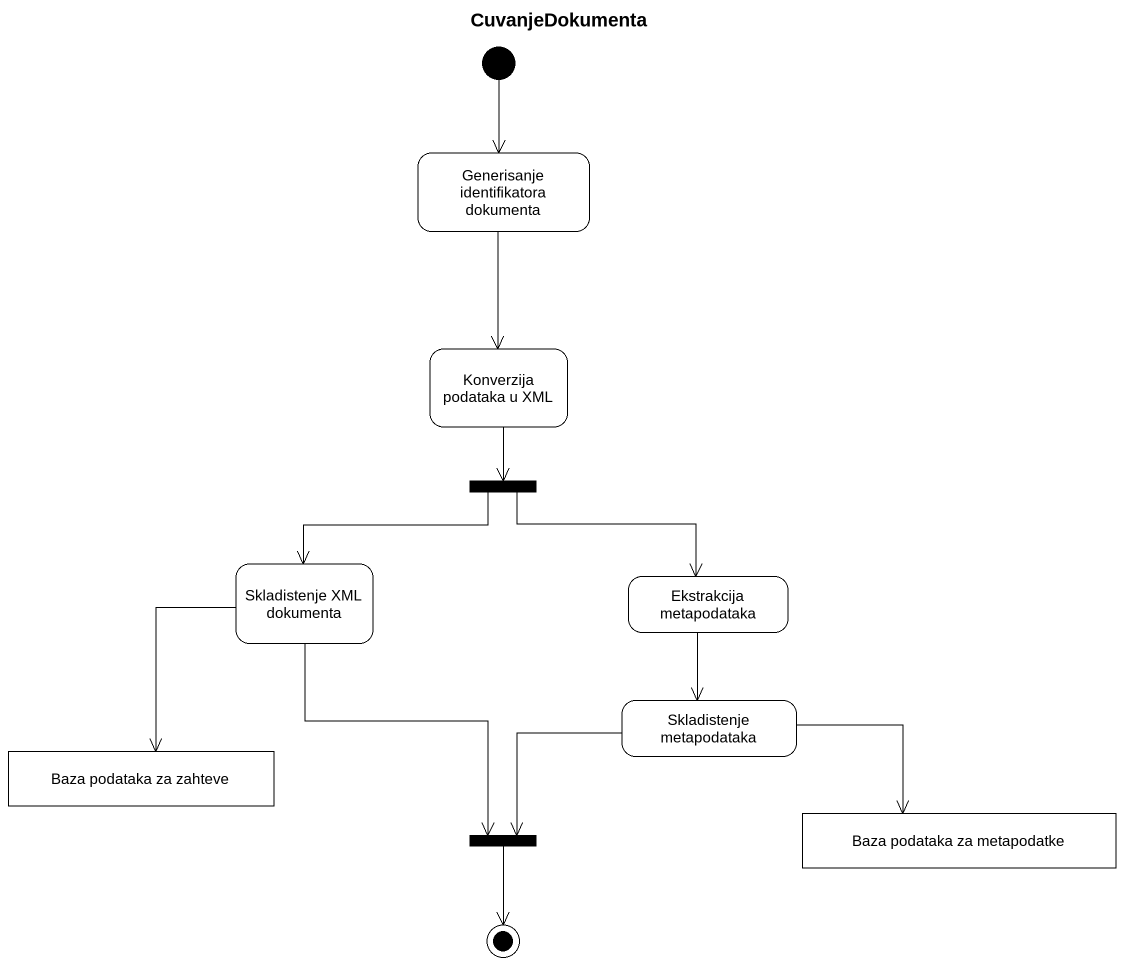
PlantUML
@startuml
title CuvanjeDokumenta
hide empty description
state "Generisanje identifikatora dokumenta" as Generisanje_identifikatora
state "Konverzija podataka u XML" as Konverzija_podataka_u_XML
state fork1 <<fork>>
state "Skladistenje XML dokumenta" as Skladistenje_XML_dokumenta
state "Ekstrakcija metapodataka" as Ekstrakcija_metapodataka
state "Baza podataka za zahteve" as Baza_podataka_za_zahteve <<object>>
state "Skladistenje metapodataka" as Skladistenje_metapodataka
state "Baza podataka za metapodatke" as Baza_podataka_za_metapodatke <<object>>
state fork2 <<join>>
[*] --> Generisanje_identifikatora
Generisanje_identifikatora --> Konverzija_podataka_u_XML
Konverzija_podataka_u_XML --> fork1
fork1 -left-> Skladistenje_XML_dokumenta
fork1 -right-> Ekstrakcija_metapodataka
Skladistenje_XML_dokumenta --> Baza_podataka_za_zahteve
Skladistenje_XML_dokumenta --> fork2
Ekstrakcija_metapodataka --> Skladistenje_metapodataka
Skladistenje_metapodataka -right-> Baza_podataka_za_metapodatke
Skladistenje_metapodataka -left-> fork2
fork2 --> [*]
@enduml
